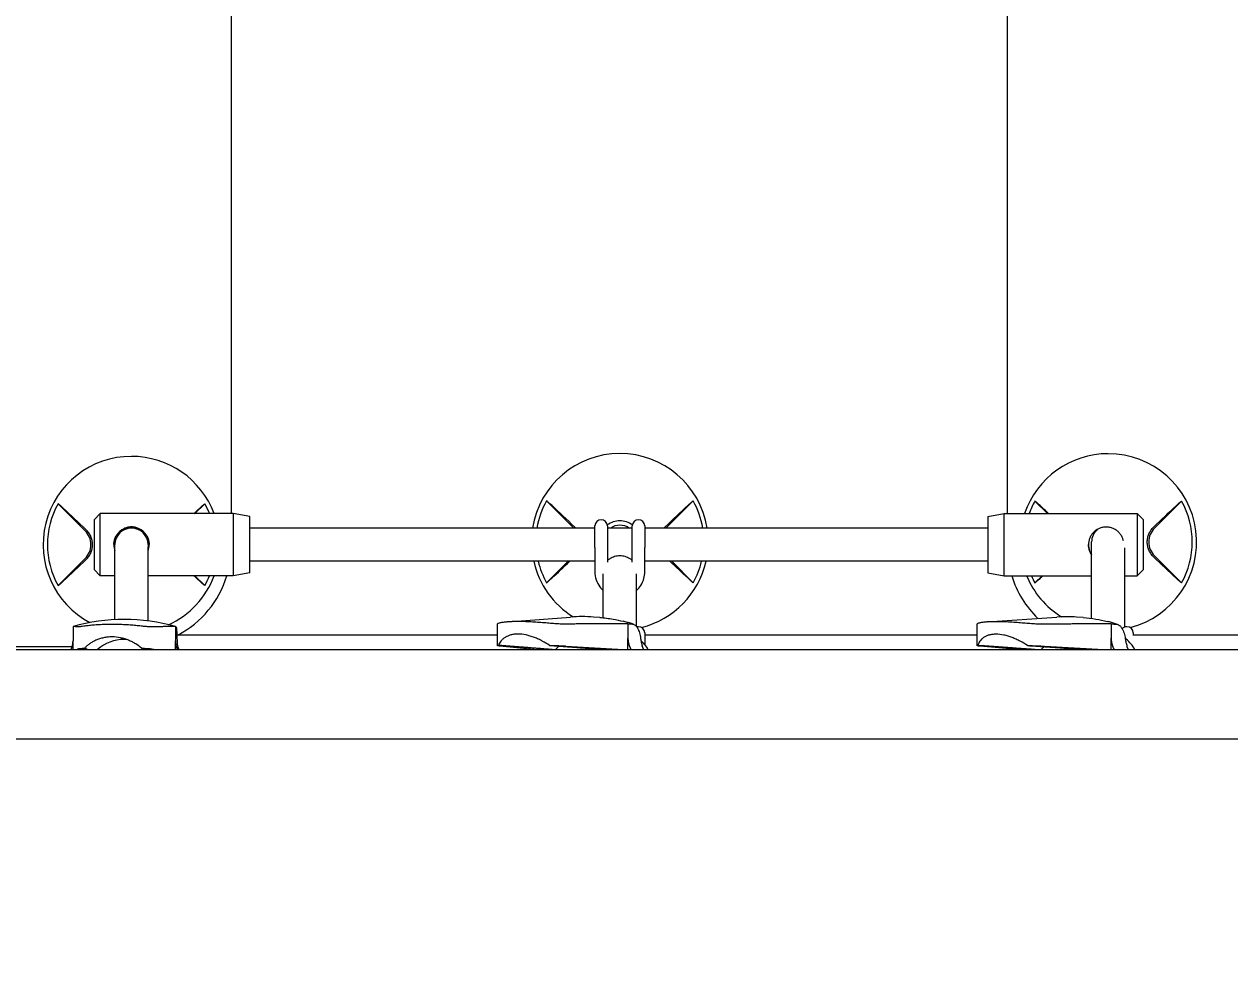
# Model space of a CAD drawing. Extents: x -5207 to 7460, y -6482 to 6318.
# Drawn here: x 287 to 867, y -62 to 392 of the extents above; entities that cross this region are included whole.
import ezdxf

# ---------------------------------------------------------------- set-up
doc = ezdxf.new("R2010")
doc.units = 0
doc.header["$LTSCALE"] = 5
doc.header["$PDMODE"] = 33
doc.header["$PDSIZE"] = 20
doc.layers.get('Defpoints').update_dxf_attribs({"linetype": 'CONTINUOUS'})
doc.layers.add('Lg_dim', color=7, linetype='CONTINUOUS')
doc.layers.add('Lg_prod', color=40, linetype='CONTINUOUS')
doc.styles.add('LG1', font='arial.ttf', dxfattribs={"height": 185})
doc.dimstyles.new('LG_DIM', dxfattribs={"dimtxt": 185, "dimasz": 120, "dimexe": 50, "dimexo": 1, "dimgap": 50, "dimtad": 0, "dimtih": 1, "dimtoh": 1, "dimdec": 0, "dimrnd": 10, "dimdsep": 46, "dimtxsty": 'LG1', "dimcen": 2.5, "dimclrt": 4, "dimadec": 4, "dimazin": 0, "dimtfac": 1, "dimtdec": 0, "dimtmove": 0, "dimatfit": 3, "dimfxl": 1, "dimtolj": 1, "dimtzin": 0, "dimarcsym": 0})

# ---------------------------------------------------------------- blocks, each defined once
blk = doc.blocks.new('*D4')
at = {"layer": 'Defpoints', "color": 0, "transparency": 16777216}
for p in [(-2635.83, 778.5, 0.2), (5060.83, -1646.5), (5060.83, -6051.45)]:
    blk.add_point(p, dxfattribs=at)
at = {"layer": 'Lg_dim', "color": 0, "lineweight": -2, "transparency": 16777216}
for p, q in [((-2635.83, 777.5), (-2635.83, -6101.45)), ((5060.83, -1647.5), (5060.83, -6101.45)), ((-2515.83, -6051.45), (539.03, -6051.45)), ((4940.83, -6051.45), (1808.47, -6051.45))]:
    blk.add_line(p, q, dxfattribs=at)
at = {"layer": 'Lg_dim', "color": 0, "transparency": 16777216}
for points in [[(-2515.83, -6031.45), (-2515.83, -6071.45), (-2635.83, -6051.45)], [(4940.83, -6031.45), (4940.83, -6071.45), (5060.83, -6051.45)]]:
    blk.add_solid(points, dxfattribs=at)
at = {"layer": 'Lg_dim', "color": 4, "transparency": 16777216, "insert": (1173.75, -6051.45), "char_height": 185, "attachment_point": 5, "style": 'LG1'}
blk.add_mtext('\\A1;7700 mm\\P [(25\'-3{\\H1.000000x;\\S1/4;}")]', dxfattribs=at)
blk = doc.blocks.new('*D5')
at = {"layer": 'Defpoints', "color": 0, "transparency": 16777216}
for p in [(-283.42, 3694.51, 0.2), (-100, -4659.68), (6750.73, -4659.68)]:
    blk.add_point(p, dxfattribs=at)
at = {"layer": 'Lg_dim', "color": 0, "lineweight": -2, "transparency": 16777216}
for p, q in [((-282.42, 3694.51), (6800.73, 3694.51)), ((6750.73, 3574.51), (6750.73, -297.89)), ((6750.73, -4539.68), (6750.73, -1197.71)), ((-99, -4659.68), (6800.73, -4659.68))]:
    blk.add_line(p, q, dxfattribs=at)
at = {"layer": 'Lg_dim', "color": 0, "transparency": 16777216}
for points in [[(6730.73, 3574.51), (6770.73, 3574.51), (6750.73, 3694.51)], [(6730.73, -4539.68), (6770.73, -4539.68), (6750.73, -4659.68)]]:
    blk.add_solid(points, dxfattribs=at)
at = {"layer": 'Lg_dim', "color": 4, "transparency": 16777216, "insert": (6750.73, -747.8), "char_height": 185, "attachment_point": 5, "style": 'LG1'}
blk.add_mtext('\\A1;8350 mm\\P [(27\'-5{\\H1.000000x;\\S1/8;}")]', dxfattribs=at)
blk = doc.blocks.new('*D7')
at = {"layer": 'Defpoints', "color": 0, "transparency": 16777216}
for p in [(3262.5, 4611.04), (-872.5, 400), (3262.5, -330)]:
    blk.add_point(p, dxfattribs=at)
at = {"layer": 'Lg_dim', "color": 0, "lineweight": -2, "transparency": 16777216}
for p, q in [((-872.5, 401), (-872.5, 4661.04)), ((3262.5, -329), (3262.5, 4661.04)), ((-752.5, 4611.04), (636.72, 4611.04)), ((3142.5, 4611.04), (2027.18, 4611.04))]:
    blk.add_line(p, q, dxfattribs=at)
at = {"layer": 'Lg_dim', "color": 0, "transparency": 16777216}
for points in [[(-752.5, 4631.04), (-752.5, 4591.04), (-872.5, 4611.04)], [(3142.5, 4631.04), (3142.5, 4591.04), (3262.5, 4611.04)]]:
    blk.add_solid(points, dxfattribs=at)
at = {"layer": 'Lg_dim', "color": 4, "transparency": 16777216, "insert": (1331.95, 4611.04), "char_height": 185, "attachment_point": 5, "style": 'LG1'}
blk.add_mtext('\\A1;4140 mm\\P [(13\'-6{\\H1.000000x;\\S15/16;}")]', dxfattribs=at)

msp = doc.modelspace()

# ---------------------------------------------------------------- linework, layer by layer
at = {"layer": 'Lg_prod', "linetype": 'Continuous', "lineweight": 0}
for p, q in [((386.5, 643.5), (386.5, 156.5)), ((760, 156.5), (760, 643.5)), ((538.22, 162.59), (551.22, 149.59)), ((608.78, 162.59), (595.78, 149.59)), ((773.22, 162.51), (779.23, 156.5)), ((843.78, 162.51), (830.78, 149.51)), ((303.22, 161.22), (316.22, 148.22)), ((373.78, 161.22), (369.06, 156.5)), ((320.5, 153.5), (323.5, 156.5)), ((320.5, 153.5), (320.5, 141.53)), ((323.5, 141.53), (323.5, 156.5)), ((387.5, 156.5), (323.5, 156.5)), ((387.5, 156.5), (387.5, 141.53)), ((395.5, 155.09), (387.5, 156.5)), ((395.5, 141.53), (395.5, 155.09)), ((750.5, 155.09), (758.5, 156.5)), ((750.5, 155.09), (750.5, 141.47)), ((758.5, 141.47), (758.5, 156.5)), ((758.5, 156.5), (822.5, 156.5)), ((822.5, 156.5), (822.5, 141.47)), ((825.5, 153.5), (822.5, 156.5)), ((825.5, 141.47), (825.5, 153.5)), ((561.5, 149.5), (395.5, 149.5)), ((561.5, 140.2), (561.5, 150.5)), ((567.5, 150.5), (567.5, 140.2)), ((579.5, 149.5), (567.5, 149.5)), ((579.5, 140.2), (579.5, 150.5)), ((585.5, 150.5), (585.5, 140.2)), ((750.5, 149.5), (585.5, 149.5)), ((320.5, 141.53), (320.5, 129.5)), ((323.5, 126.5), (323.5, 141.53)), ((330.5, 140.42), (330.5, 141.5)), ((330.5, 105.39), (330.5, 140.42)), ((346.5, 141.5), (346.5, 140.42)), ((346.5, 104.77), (346.5, 140.42)), ((387.5, 141.53), (387.5, 126.5)), ((395.5, 127.91), (395.5, 141.53)), ((561.5, 140.2), (561.5, 128.33)), ((567.5, 140.2), (567.5, 133.07)), ((579.5, 133.07), (579.5, 140.2)), ((585.5, 128.33), (585.5, 140.2)), ((750.5, 141.47), (750.5, 127.91)), ((758.5, 126.5), (758.5, 141.47)), ((800.5, 141.72), (800.5, 142.79)), ((800.5, 105.99), (800.5, 141.72)), ((816.5, 101.83), (816.5, 140.02)), ((822.5, 141.47), (822.5, 126.5)), ((825.5, 129.5), (825.5, 141.47)), ((316.22, 134.78), (303.22, 121.78)), ((561.5, 133.5), (395.5, 133.5)), ((548.56, 133.5), (538.22, 123.16)), ((750.5, 133.5), (585.5, 133.5)), ((598.44, 133.5), (608.78, 123.16)), ((830.78, 136.08), (843.78, 123.08)), ((320.5, 129.5), (323.5, 126.5)), ((395.5, 127.91), (387.5, 126.5)), ((750.5, 127.91), (758.5, 126.5)), ((825.5, 129.5), (822.5, 126.5)), ((330.5, 126.5), (323.5, 126.5)), ((387.5, 126.5), (346.5, 126.5)), ((369.06, 126.5), (373.78, 121.78)), ((565.5, 106.28), (565.5, 127.43)), ((581.5, 102.11), (581.5, 127.43)), ((758.5, 126.5), (800.5, 126.5)), ((776.64, 126.5), (773.22, 123.08)), ((816.5, 126.5), (822.5, 126.5)), ((519.54, 104.33), (549.79, 106.66)), ((563.81, 106.43), (560.89, 106.66)), ((565.5, 106.28), (565.5, 106.28)), ((750.27, 104.29), (783.74, 106.63)), ((796.52, 106.4), (793.26, 106.63)), ((800.5, 105.99), (800.5, 105.99)), ((310.37, 102.07), (310.37, 95.19)), ((330.5, 103.12), (330.5, 103.12)), ((359.66, 102.07), (359.66, 95.19)), ((514.64, 92.9), (514.64, 103.38)), ((577.38, 103.44), (577.38, 96.56)), ((585.5, 99), (585.5, 93.38)), ((745.5, 92.86), (745.5, 103.36)), ((809.92, 103.36), (809.92, 96.48)), ((820.5, 99), (820.5, 97.76)), ((310.37, 91), (310.37, 95.19)), ((332.5, 96.8), (332.5, 96.8)), ((359.66, 91), (359.66, 95.19)), ((514.64, 98), (360.33, 98)), ((577.38, 91), (577.38, 96.56)), ((745.5, 98), (585.5, 98)), ((809.92, 91), (809.92, 96.48)), ((826.84, 98), (820.5, 98)), ((914, 98), (826.84, 98)), ((138.07, 92.5), (310, 92.5)), ((217.1, 91), (497.82, 91)), ((312.26, 91), (312.67, 91.33)), ((348.23, 91.33), (350.28, 91)), ((497.82, 91), (1139.29, 91)), ((532.08, 91), (515.67, 92.7)), ((547.48, 92.7), (575.31, 91)), ((764.81, 91), (746.87, 92.62)), ((777.78, 92.62), (806.32, 91)), ((217.1, 48), (497.82, 48)), ((497.82, 48), (1139.29, 48))]:
    msp.add_line(p, q, dxfattribs=at)
for centre, radius, start, end in [((338.5, 141.5), 42.51, 90, 241.957), ((338.5, 141.5), 42.51, 20.65994, 90), ((573.5, 142.87), 42.51, 90, 171.03276), ((573.5, 142.87), 42.51, 8.96724, 90), ((808.5, 142.79), 42.51, 90, 161.194), ((808.5, 142.79), 42.51, 284.29982, 90), ((573.5, 142.87), 40.42, 150.80251, 170.56293), ((573.5, 142.87), 40.42, 9.43707, 29.19749), ((808.5, 142.79), 40.42, 150.80251, 160.1776), ((808.5, 142.79), 40.42, 330.80251, 29.19749), ((338.5, 141.5), 40.42, 150.80251, 209.19749), ((338.5, 141.5), 40.42, 21.78613, 29.19749), ((564.5, 150.5), 3, 90, 180), ((564.5, 150.5), 3, 0, 90), ((573.5, 142.87), 10.1, 90, 126.70774), ((573.5, 142.87), 8, 90, 124.07132), ((573.5, 142.87), 10.1, 53.29226, 90), ((573.5, 142.87), 8, 55.92868, 90), ((582.5, 150.5), 3, 90, 180), ((582.5, 150.5), 3, 0, 90), ((309.5, 141.5), 9.5, 0, 45), ((338.5, 141.5), 8, 90, 180), ((338.5, 141.5), 8, 0, 90), ((544.5, 142.87), 9.5, 44.23078, 45), ((602.5, 142.87), 9.5, 135, 135.76922), ((808.5, 142.79), 8, 130.97662, 180), ((837.5, 142.79), 9.5, 135, 180), ((309.5, 141.5), 9.5, 315, 0), ((837.5, 142.79), 9.5, 180, 225), ((573.5, 142.87), 42.51, 192.73677, 238.18173), ((573.5, 142.87), 40.42, 193.41024, 209.19749), ((573.5, 142.87), 42.51, 284.16465, 347.26323), ((573.5, 142.87), 40.42, 330.80251, 346.58976), ((338.5, 141.5), 42.51, 294.87722, 339.34006), ((338.5, 140.5), 48, 297.69716, 343.04224), ((338.5, 141.5), 40.42, 330.80251, 338.21387), ((808, 140.5), 48, 196.95776, 225.9662), ((808.5, 142.79), 42.51, 202.53678, 237.98226), ((808.5, 142.79), 40.42, 203.77716, 209.19749), ((338.5, 141.5), 42.51, 245.54786, 245.54796), ((582.5, 99), 3, 90, 106.16085), ((582.5, 99), 3, 0, 90), ((817.5, 99), 3, 90, 139.12573), ((817.5, 99), 3, 0, 90)]:
    msp.add_arc(centre, radius, start, end, dxfattribs=at)
for centre, major_axis, ratio, start_param, end_param in [((335.01, 14.67), (0, 90.83), 0.996195, 0, 0.275829), ((335.01, 14.67), (0, 90.83), 0.996195, 6.007357, 6.283185), ((555.34, 16.04), (0, 90.83), 0.891007, 0, 0.06859), ((555.34, 16.04), (0, 90.83), 0.891007, 6.214596, 6.283185), ((572.68, 94.9), (2.34, 9.72), 0.443893, 0, 0.000001), ((788.5, 15.96), (0, 90.83), 0.866025, 0, 0.060521), ((788.5, 15.96), (0, 90.83), 0.866025, 6.222664, 6.283185), ((805.65, 94.82), (2.4, 9.71), 0.488879, 0, 0.000002), ((335.01, 76.5), (0, 19.4), 0.996195, 0, 0.726784), ((335.01, 76.5), (0, 19.4), 0.996195, 6.227864, 6.283185), ((555.34, 77.87), (0, 19.4), 0.891007, 0.702302, 0.827745), ((788.5, 77.79), (0, 19.4), 0.866025, 0.717733, 0.82224)]:
    msp.add_ellipse(centre, major_axis=major_axis, ratio=ratio, start_param=start_param, end_param=end_param, dxfattribs=at)
for points, knots in [([(540.69, 160.45), (540.21, 160.89), (539.76, 161.29), (539.14, 161.84), (538.94, 162.01), (538.56, 162.32), (538.38, 162.46), (538.22, 162.59)], [0.000000486, 0.000000486, 0.000000486, 0.000000486, 0.002114988, 0.002114988, 0.003172238, 0.003172238, 0.004229489, 0.004229489, 0.004229489, 0.004229489]), ([(606.31, 160.45), (606.79, 160.89), (607.24, 161.29), (607.86, 161.84), (608.06, 162.01), (608.44, 162.32), (608.62, 162.46), (608.78, 162.59)], [0.000000486, 0.000000486, 0.000000486, 0.000000486, 0.002114988, 0.002114988, 0.003172238, 0.003172238, 0.004229489, 0.004229489, 0.004229489, 0.004229489]), ([(775.69, 160.37), (775.21, 160.81), (774.76, 161.22), (774.14, 161.76), (773.94, 161.93), (773.56, 162.24), (773.38, 162.38), (773.22, 162.51)], [0.000000486, 0.000000486, 0.000000486, 0.000000486, 0.002114988, 0.002114988, 0.003172238, 0.003172238, 0.004229489, 0.004229489, 0.004229489, 0.004229489]), ([(841.31, 160.37), (841.79, 160.81), (842.24, 161.22), (842.86, 161.76), (843.06, 161.93), (843.44, 162.24), (843.62, 162.38), (843.78, 162.51)], [0.000000486, 0.000000486, 0.000000486, 0.000000486, 0.002114988, 0.002114988, 0.003172238, 0.003172238, 0.004229489, 0.004229489, 0.004229489, 0.004229489]), ([(305.69, 159.07), (305.21, 159.52), (304.76, 159.92), (304.14, 160.46), (303.94, 160.63), (303.56, 160.95), (303.38, 161.09), (303.22, 161.22)], [0.000000486, 0.000000486, 0.000000486, 0.000000486, 0.002114988, 0.002114988, 0.003172238, 0.003172238, 0.004229489, 0.004229489, 0.004229489, 0.004229489]), ([(371.31, 159.07), (371.79, 159.52), (372.24, 159.92), (372.86, 160.46), (373.06, 160.63), (373.44, 160.95), (373.62, 161.09), (373.78, 161.22)], [0.000000486, 0.000000486, 0.000000486, 0.000000486, 0.002114988, 0.002114988, 0.003172238, 0.003172238, 0.004229489, 0.004229489, 0.004229489, 0.004229489]), ([(319.72, 141.5), (319.72, 141.83), (319.7, 142.17), (319.63, 142.84), (319.58, 143.17), (319.38, 144.16), (319.18, 144.8), (318.66, 146.03), (318.33, 146.62), (317.58, 147.71), (317.15, 148.22), (316.68, 148.68)], [0.008164918, 0.008164918, 0.008164918, 0.008164918, 0.009167239, 0.009167239, 0.01016956, 0.01016956, 0.012174201, 0.012174201, 0.014178842, 0.014178842, 0.016183483, 0.016183483, 0.016183483, 0.016183483]), ([(347, 141.53), (347, 142.11), (346.94, 142.67), (346.72, 143.78), (346.55, 144.32), (346.12, 145.35), (345.85, 145.83), (345.23, 146.75), (344.89, 147.17), (344.31, 147.74), (344.11, 147.92), (343.69, 148.27), (343.47, 148.43), (342.79, 148.89), (342.31, 149.15), (341.29, 149.57), (340.75, 149.74), (339.92, 149.91), (339.64, 149.95), (339.08, 150.01), (338.79, 150.03), (337.93, 150.03), (337.37, 149.97), (336.54, 149.8), (336.26, 149.73), (335.73, 149.57), (335.47, 149.47), (334.96, 149.26), (334.71, 149.14), (334.22, 148.88), (333.98, 148.74), (333.3, 148.28), (332.89, 147.93), (332.31, 147.36), (332.12, 147.16), (331.77, 146.73), (331.61, 146.52), (331.15, 145.84), (330.89, 145.36), (330.56, 144.58), (330.46, 144.32), (330.3, 143.78), (330.23, 143.51), (330.12, 142.96), (330.07, 142.68), (330.01, 142.11), (330, 141.82), (330, 141.53)], [0.02718345, 0.02718345, 0.02718345, 0.02718345, 0.02887889, 0.02887889, 0.03057432, 0.03057432, 0.03226976, 0.03226976, 0.0339652, 0.0339652, 0.03481291, 0.03481291, 0.03566063, 0.03566063, 0.03735607, 0.03735607, 0.0390515, 0.0390515, 0.03989922, 0.03989922, 0.04074694, 0.04074694, 0.04244237, 0.04244237, 0.04329009, 0.04329009, 0.04413781, 0.04413781, 0.04498552, 0.04498552, 0.04583324, 0.04583324, 0.04752868, 0.04752868, 0.0483764, 0.0483764, 0.04922411, 0.04922411, 0.05091955, 0.05091955, 0.05176727, 0.05176727, 0.05261498, 0.05261498, 0.0534627, 0.0534627, 0.05431042, 0.05431042, 0.05431042, 0.05431042]), ([(330, 141.5), (330, 142.06), (330.06, 142.62), (330.28, 143.71), (330.45, 144.26), (330.88, 145.28), (331.15, 145.77), (331.77, 146.68), (332.11, 147.11), (332.69, 147.68), (332.89, 147.86), (333.31, 148.21), (333.53, 148.37), (334.21, 148.83), (334.69, 149.09), (335.45, 149.41), (335.72, 149.51), (336.25, 149.68), (336.53, 149.75), (337.36, 149.91), (337.92, 149.97), (339.07, 149.97), (339.64, 149.92), (340.47, 149.75), (340.74, 149.68), (341.28, 149.51), (341.54, 149.41), (342.05, 149.2), (342.3, 149.08), (342.78, 148.82), (343.02, 148.67), (343.7, 148.21), (344.12, 147.87), (344.89, 147.1), (345.24, 146.67), (345.85, 145.76), (346.12, 145.28), (346.44, 144.51), (346.54, 144.24), (346.71, 143.7), (346.77, 143.43), (346.94, 142.62), (347, 142.06), (347, 141.5)], [0.00003262, 0.00003262, 0.00003262, 0.00003262, 0.00169897, 0.00169897, 0.00339793, 0.00339793, 0.0050969, 0.0050969, 0.00679586, 0.00679586, 0.00764535, 0.00764535, 0.00849483, 0.00849483, 0.0101938, 0.0101938, 0.01104328, 0.01104328, 0.01189276, 0.01189276, 0.01359173, 0.01359173, 0.01529069, 0.01529069, 0.01614018, 0.01614018, 0.01698966, 0.01698966, 0.01783914, 0.01783914, 0.01868862, 0.01868862, 0.02038759, 0.02038759, 0.02208656, 0.02208656, 0.02378552, 0.02378552, 0.02463501, 0.02463501, 0.02548449, 0.02548449, 0.02715079, 0.02715079, 0.02715079, 0.02715079]), ([(815.77, 143.42), (815.66, 143.89), (815.51, 144.34), (815.12, 145.28), (814.85, 145.77), (814.23, 146.68), (813.89, 147.11), (813.31, 147.68), (813.11, 147.86), (812.69, 148.21), (812.47, 148.37), (811.79, 148.83), (811.31, 149.09), (810.55, 149.41), (810.28, 149.51), (809.75, 149.68), (809.47, 149.75), (808.64, 149.91), (808.08, 149.97), (806.93, 149.97), (806.36, 149.92), (805.53, 149.75), (805.26, 149.68), (804.72, 149.51), (804.46, 149.41), (803.95, 149.2), (803.7, 149.08), (803.22, 148.82), (802.98, 148.67), (802.3, 148.21), (801.88, 147.87), (801.11, 147.1), (800.76, 146.67), (800.15, 145.76), (799.88, 145.28), (799.56, 144.51), (799.46, 144.24), (799.29, 143.7), (799.23, 143.43), (799.06, 142.61), (799, 142.04), (799, 141.47)], [0.00197312, 0.00197312, 0.00197312, 0.00197312, 0.00339793, 0.00339793, 0.0050969, 0.0050969, 0.00679586, 0.00679586, 0.00764535, 0.00764535, 0.00849483, 0.00849483, 0.0101938, 0.0101938, 0.01104328, 0.01104328, 0.01189276, 0.01189276, 0.01359173, 0.01359173, 0.01529069, 0.01529069, 0.01614018, 0.01614018, 0.01698966, 0.01698966, 0.01783914, 0.01783914, 0.01868862, 0.01868862, 0.02038759, 0.02038759, 0.02208656, 0.02208656, 0.02378552, 0.02378552, 0.02463501, 0.02463501, 0.02548449, 0.02548449, 0.02718345, 0.02718345, 0.02718345, 0.02718345]), ([(827.28, 142.79), (827.28, 143.13), (827.3, 143.46), (827.37, 144.13), (827.42, 144.47), (827.62, 145.46), (827.82, 146.09), (828.34, 147.32), (828.67, 147.91), (829.42, 149.01), (829.85, 149.51), (830.32, 149.97)], [0.008164918, 0.008164918, 0.008164918, 0.008164918, 0.009167239, 0.009167239, 0.01016956, 0.01016956, 0.012174201, 0.012174201, 0.014178842, 0.014178842, 0.016183483, 0.016183483, 0.016183483, 0.016183483]), ([(316.68, 134.32), (317.15, 134.78), (317.58, 135.29), (318.14, 136.11), (318.32, 136.39), (318.64, 136.98), (318.79, 137.28), (319.18, 138.2), (319.38, 138.84), (319.58, 139.83), (319.63, 140.16), (319.7, 140.83), (319.72, 141.17), (319.72, 141.5)], [0.000143327, 0.000143327, 0.000143327, 0.000143327, 0.002148725, 0.002148725, 0.003151424, 0.003151424, 0.004154123, 0.004154123, 0.006159521, 0.006159521, 0.00716222, 0.00716222, 0.008164918, 0.008164918, 0.008164918, 0.008164918]), ([(330, 141.53), (330, 140.96), (330.06, 140.39), (330.25, 139.44), (330.36, 139.04), (330.5, 138.66)], [0, 0, 0, 0, 0.001698966, 0.001698966, 0.002929912, 0.002929912, 0.002929912, 0.002929912]), ([(346.5, 138.66), (346.54, 138.78), (346.58, 138.9), (346.71, 139.3), (346.77, 139.57), (346.94, 140.39), (347, 140.96), (347, 141.53)], [0.024248815, 0.024248815, 0.024248815, 0.024248815, 0.024635005, 0.024635005, 0.025484488, 0.025484488, 0.027183454, 0.027183454, 0.027183454, 0.027183454]), ([(800.5, 136.71), (800.48, 136.73), (800.47, 136.76), (800.15, 137.24), (799.88, 137.72), (799.56, 138.49), (799.46, 138.76), (799.29, 139.3), (799.23, 139.57), (799.06, 140.38), (799, 140.94), (799, 141.5)], [0.021996228, 0.021996228, 0.021996228, 0.021996228, 0.022086556, 0.022086556, 0.023785522, 0.023785522, 0.024635005, 0.024635005, 0.025484488, 0.025484488, 0.027150789, 0.027150789, 0.027150789, 0.027150789]), ([(799, 141.47), (799, 140.89), (799.06, 140.33), (799.28, 139.22), (799.45, 138.68), (799.88, 137.65), (800.15, 137.17), (800.47, 136.69), (800.49, 136.67), (800.5, 136.65)], [0.027183454, 0.027183454, 0.027183454, 0.027183454, 0.028878889, 0.028878889, 0.030574325, 0.030574325, 0.03226976, 0.03226976, 0.032348477, 0.032348477, 0.032348477, 0.032348477]), ([(830.32, 135.62), (829.85, 136.08), (829.42, 136.58), (828.86, 137.4), (828.68, 137.68), (828.36, 138.27), (828.21, 138.57), (827.82, 139.5), (827.62, 140.13), (827.42, 141.12), (827.37, 141.46), (827.3, 142.13), (827.28, 142.46), (827.28, 142.79)], [0.000143327, 0.000143327, 0.000143327, 0.000143327, 0.002148725, 0.002148725, 0.003151424, 0.003151424, 0.004154123, 0.004154123, 0.006159521, 0.006159521, 0.00716222, 0.00716222, 0.008164918, 0.008164918, 0.008164918, 0.008164918]), ([(568.88, 134.83), (568.6, 134.66), (568.34, 134.5), (567.87, 134.15), (567.66, 133.99), (567.5, 133.85)], [-5.171751, -5.171751, -5.171751, -5.171751, -3.906834, -3.906834, -2.445702, -2.445702, -2.445702, -2.445702]), ([(578.12, 134.83), (577.84, 135), (577.52, 135.16), (576.82, 135.47), (576.43, 135.62), (575.62, 135.85), (575.2, 135.95), (574.34, 136.07), (573.92, 136.1), (573.08, 136.1), (572.66, 136.07), (571.8, 135.95), (571.38, 135.85), (570.57, 135.62), (570.18, 135.47), (569.48, 135.16), (569.16, 135), (568.88, 134.83)], [16.95443, 16.95443, 16.95443, 16.95443, 18.178032, 18.178032, 19.423628, 19.423628, 20.669225, 20.669225, 21.914822, 21.914822, 23.160418, 23.160418, 24.406015, 24.406015, 25.651611, 25.651611, 26.875213, 26.875213, 26.875213, 26.875213]), ([(579.5, 133.85), (579.31, 134.01), (579.05, 134.22), (578.54, 134.57), (578.34, 134.7), (578.12, 134.83)], [-3.569152, -3.569152, -3.569152, -3.569152, -1.831176, -1.831176, -0.847671, -0.847671, -0.847671, -0.847671]), ([(561.5, 128.33), (561.5, 127.06), (561.71, 125.79), (562.51, 123.39), (563.1, 122.25), (564.35, 120.59), (564.9, 119.99), (565.5, 119.45)], [3.1415927, 3.1415927, 3.1415927, 3.1415927, 3.4601141, 3.4601141, 3.7789339, 3.7789339, 3.9813544, 3.9813544, 3.9813544, 3.9813544]), ([(581.5, 119.45), (582.27, 120.14), (582.96, 120.93), (584.23, 122.85), (584.76, 124.03), (585.36, 126.25), (585.5, 127.29), (585.5, 128.33)], [5.4434235, 5.4434235, 5.4434235, 5.4434235, 5.7031772, 5.7031772, 6.0226049, 6.0226049, 6.2831853, 6.2831853, 6.2831853, 6.2831853]), ([(303.22, 121.78), (303.55, 122.04), (303.92, 122.35), (304.54, 122.89), (304.76, 123.09), (305.22, 123.49), (305.45, 123.7), (305.69, 123.93)], [0.000000242, 0.000000242, 0.000000242, 0.000000242, 0.002114103, 0.002114103, 0.003171033, 0.003171033, 0.004227963, 0.004227963, 0.004227963, 0.004227963]), ([(373.78, 121.78), (373.45, 122.04), (373.08, 122.35), (372.46, 122.89), (372.24, 123.09), (371.78, 123.49), (371.55, 123.7), (371.31, 123.93)], [0.000000242, 0.000000242, 0.000000242, 0.000000242, 0.002114103, 0.002114103, 0.003171033, 0.003171033, 0.004227963, 0.004227963, 0.004227963, 0.004227963]), ([(538.22, 123.16), (538.55, 123.41), (538.92, 123.72), (539.54, 124.26), (539.76, 124.46), (540.22, 124.86), (540.45, 125.08), (540.69, 125.3)], [0.000000242, 0.000000242, 0.000000242, 0.000000242, 0.002114103, 0.002114103, 0.003171033, 0.003171033, 0.004227963, 0.004227963, 0.004227963, 0.004227963]), ([(608.78, 123.16), (608.45, 123.41), (608.08, 123.72), (607.46, 124.26), (607.24, 124.46), (606.78, 124.86), (606.55, 125.08), (606.31, 125.3)], [0.000000242, 0.000000242, 0.000000242, 0.000000242, 0.002114103, 0.002114103, 0.003171033, 0.003171033, 0.004227963, 0.004227963, 0.004227963, 0.004227963]), ([(773.22, 123.08), (773.55, 123.34), (773.92, 123.65), (774.54, 124.19), (774.76, 124.38), (775.22, 124.79), (775.45, 125), (775.69, 125.22)], [0.000000242, 0.000000242, 0.000000242, 0.000000242, 0.002114103, 0.002114103, 0.003171033, 0.003171033, 0.004227963, 0.004227963, 0.004227963, 0.004227963]), ([(843.78, 123.08), (843.45, 123.34), (843.08, 123.65), (842.46, 124.19), (842.24, 124.38), (841.78, 124.79), (841.55, 125), (841.31, 125.22)], [0.000000242, 0.000000242, 0.000000242, 0.000000242, 0.002114103, 0.002114103, 0.003171033, 0.003171033, 0.004227963, 0.004227963, 0.004227963, 0.004227963]), ([(524.47, 104.5), (523.51, 104.5), (522.6, 104.48), (521.31, 104.43), (520.89, 104.41), (520.09, 104.37), (519.71, 104.34), (518.62, 104.25), (517.97, 104.18), (517.1, 104.06), (516.84, 104.02), (516.35, 103.94), (516.13, 103.9), (515.53, 103.77), (515.22, 103.69), (514.79, 103.53), (514.67, 103.46), (514.64, 103.39), (514.64, 103.39), (514.64, 103.38)], [0.02582839, 0.02582839, 0.02582839, 0.02582839, 0.0290553, 0.0290553, 0.03066876, 0.03066876, 0.03228222, 0.03228222, 0.03550913, 0.03550913, 0.03712259, 0.03712259, 0.03873604, 0.03873604, 0.04196296, 0.04196296, 0.04518987, 0.04518987, 0.04556817, 0.04556817, 0.04556817, 0.04556817]), ([(547.48, 103.24), (546.86, 103.23), (546.17, 103.24), (545.03, 103.28), (544.63, 103.3), (543.8, 103.34), (543.37, 103.37), (542.03, 103.46), (541.1, 103.53), (539.63, 103.65), (539.13, 103.69), (538.11, 103.77), (537.59, 103.81), (536.02, 103.94), (534.96, 104.02), (533.35, 104.14), (532.81, 104.18), (531.72, 104.25), (531.18, 104.28), (529.57, 104.37), (528.52, 104.42), (526.97, 104.47), (526.45, 104.48), (525.44, 104.49), (524.95, 104.5), (524.47, 104.5)], [0.0000002, 0.0000002, 0.0000002, 0.0000002, 0.00322872, 0.00322872, 0.00484298, 0.00484298, 0.00645725, 0.00645725, 0.00968577, 0.00968577, 0.01130003, 0.01130003, 0.01291429, 0.01291429, 0.01614282, 0.01614282, 0.01775708, 0.01775708, 0.01937134, 0.01937134, 0.02259987, 0.02259987, 0.02421413, 0.02421413, 0.02582839, 0.02582839, 0.02582839, 0.02582839]), ([(563.82, 106.43), (566, 106.27), (568.14, 105.99), (571.86, 105.34), (573.42, 105.01), (575.02, 104.62)], [0, 0, 0, 0, 7.544325, 7.544325, 12.933843, 12.933843, 12.933843, 12.933843]), ([(580.03, 103.23), (579.71, 103.33), (579.39, 103.43), (578.74, 103.63), (578.4, 103.73), (577.73, 103.92), (577.39, 104.01), (576.72, 104.19), (576.38, 104.28), (575.7, 104.46), (575.36, 104.54), (575.02, 104.62)], [6.00958041, 6.00958041, 6.00958041, 6.00958041, 6.02161818, 6.02161818, 6.03418471, 6.03418471, 6.04675123, 6.04675123, 6.05931776, 6.05931776, 6.07188428, 6.07188428, 6.07188428, 6.07188428]), ([(796.52, 106.4), (798.57, 106.26), (800.57, 106.02), (804.38, 105.37), (806.19, 104.99), (808.05, 104.53)], [0, 0, 0, 0, 7.230851, 7.230851, 13.6625, 13.6625, 13.6625, 13.6625]), ([(812.95, 103.13), (812.64, 103.23), (812.33, 103.33), (811.69, 103.53), (811.36, 103.62), (810.7, 103.82), (810.37, 103.91), (809.71, 104.1), (809.38, 104.19), (808.72, 104.36), (808.39, 104.44), (808.05, 104.53)], [6.00969819, 6.00969819, 6.00969819, 6.00969819, 6.0216104, 6.0216104, 6.03417887, 6.03417887, 6.04674734, 6.04674734, 6.05931581, 6.05931581, 6.07188428, 6.07188428, 6.07188428, 6.07188428]), ([(329.09, 103.13), (328.01, 103.13), (326.95, 103.11), (325.39, 103.06), (324.87, 103.04), (323.85, 102.99), (323.36, 102.97), (321.9, 102.88), (320.98, 102.81), (319.66, 102.69), (319.23, 102.65), (318.42, 102.57), (318.03, 102.53), (316.92, 102.4), (316.25, 102.32), (315.05, 102.16), (314.53, 102.09), (313.9, 102), (313.71, 101.97), (313.38, 101.93), (313.23, 101.91), (312.87, 101.87), (312.72, 101.86), (312.67, 101.86)], [0.02582839, 0.02582839, 0.02582839, 0.02582839, 0.0290553, 0.0290553, 0.03066876, 0.03066876, 0.03228222, 0.03228222, 0.03550913, 0.03550913, 0.03712259, 0.03712259, 0.03873604, 0.03873604, 0.04196296, 0.04196296, 0.04518987, 0.04518987, 0.04680333, 0.04680333, 0.04841679, 0.04841679, 0.0516437, 0.0516437, 0.0516437, 0.0516437]), ([(348.23, 101.86), (347.99, 101.86), (347.66, 101.87), (347.04, 101.91), (346.81, 101.93), (346.3, 101.97), (346.02, 102), (345.13, 102.09), (344.46, 102.16), (343.36, 102.27), (342.97, 102.31), (342.16, 102.4), (341.73, 102.44), (340.43, 102.57), (339.51, 102.65), (338.06, 102.77), (337.56, 102.81), (336.54, 102.88), (336.03, 102.91), (334.47, 103), (333.41, 103.04), (331.8, 103.09), (331.26, 103.1), (330.17, 103.12), (329.62, 103.13), (329.09, 103.13)], [0.0000002, 0.0000002, 0.0000002, 0.0000002, 0.00322872, 0.00322872, 0.00484298, 0.00484298, 0.00645725, 0.00645725, 0.00968577, 0.00968577, 0.01130003, 0.01130003, 0.01291429, 0.01291429, 0.01614282, 0.01614282, 0.01775708, 0.01775708, 0.01937134, 0.01937134, 0.02259987, 0.02259987, 0.02421413, 0.02421413, 0.02582839, 0.02582839, 0.02582839, 0.02582839]), ([(359.94, 101.93), (359.99, 101.9), (360.04, 101.71), (360.11, 101.27), (360.12, 101.18), (360.14, 100.96), (360.16, 100.85), (360.19, 100.48), (360.21, 100.2), (360.25, 99.73), (360.26, 99.56), (360.28, 99.21), (360.29, 99.04), (360.31, 98.48), (360.33, 98.08), (360.36, 97.24), (360.37, 96.79), (360.4, 95.87), (360.41, 95.39), (360.42, 94.9)], [0, 0, 0, 0, 0.00305771, 0.00305771, 0.00382214, 0.00382214, 0.00458657, 0.00458657, 0.00611543, 0.00611543, 0.00687986, 0.00687986, 0.00764428, 0.00764428, 0.00917314, 0.00917314, 0.010702, 0.010702, 0.01223085, 0.01223085, 0.01223085, 0.01223085]), ([(579.64, 103.3), (580.08, 103.27), (580.5, 103.08), (581.02, 102.65), (581.12, 102.55), (581.32, 102.34), (581.41, 102.22), (581.69, 101.85), (581.88, 101.57), (582.13, 101.1), (582.22, 100.93), (582.38, 100.59), (582.45, 100.41), (582.68, 99.85), (582.81, 99.46), (583.06, 98.61), (583.17, 98.16), (583.36, 97.24), (583.44, 96.77), (583.51, 96.27)], [0, 0, 0, 0, 0.00305771, 0.00305771, 0.00382214, 0.00382214, 0.00458657, 0.00458657, 0.00611543, 0.00611543, 0.00687986, 0.00687986, 0.00764428, 0.00764428, 0.00917314, 0.00917314, 0.010702, 0.010702, 0.01223085, 0.01223085, 0.01223085, 0.01223085]), ([(754.5, 104.42), (753.57, 104.42), (752.69, 104.4), (751.45, 104.36), (751.05, 104.34), (750.29, 104.29), (749.93, 104.26), (748.9, 104.17), (748.3, 104.1), (747.51, 103.99), (747.26, 103.95), (746.83, 103.86), (746.63, 103.82), (746.11, 103.69), (745.86, 103.61), (745.57, 103.47), (745.5, 103.41), (745.5, 103.36)], [0.02582839, 0.02582839, 0.02582839, 0.02582839, 0.0290553, 0.0290553, 0.03066876, 0.03066876, 0.03228222, 0.03228222, 0.03550913, 0.03550913, 0.03712259, 0.03712259, 0.03873604, 0.03873604, 0.04196296, 0.04196296, 0.0446243, 0.0446243, 0.0446243, 0.0446243]), ([(777.78, 103.16), (777.12, 103.15), (776.38, 103.16), (775.19, 103.2), (774.77, 103.22), (773.91, 103.27), (773.46, 103.29), (772.08, 103.38), (771.11, 103.45), (769.62, 103.57), (769.11, 103.61), (768.07, 103.69), (767.54, 103.74), (765.95, 103.86), (764.88, 103.95), (763.27, 104.06), (762.73, 104.1), (761.64, 104.17), (761.1, 104.2), (759.51, 104.29), (758.47, 104.34), (756.94, 104.39), (756.44, 104.4), (755.45, 104.42), (754.97, 104.42), (754.5, 104.42)], [0.0000002, 0.0000002, 0.0000002, 0.0000002, 0.00322872, 0.00322872, 0.00484298, 0.00484298, 0.00645725, 0.00645725, 0.00968577, 0.00968577, 0.01130003, 0.01130003, 0.01291429, 0.01291429, 0.01614282, 0.01614282, 0.01775708, 0.01775708, 0.01937134, 0.01937134, 0.02259987, 0.02259987, 0.02421413, 0.02421413, 0.02582839, 0.02582839, 0.02582839, 0.02582839]), ([(812.44, 103.22), (812.92, 103.19), (813.39, 103), (813.96, 102.57), (814.07, 102.47), (814.29, 102.26), (814.4, 102.14), (814.71, 101.77), (814.91, 101.49), (815.2, 101.02), (815.29, 100.86), (815.47, 100.51), (815.56, 100.33), (815.81, 99.77), (815.96, 99.38), (816.23, 98.53), (816.35, 98.09), (816.57, 97.16), (816.66, 96.69), (816.73, 96.2)], [0, 0, 0, 0, 0.00305771, 0.00305771, 0.00382214, 0.00382214, 0.00458657, 0.00458657, 0.00611543, 0.00611543, 0.00687986, 0.00687986, 0.00764428, 0.00764428, 0.00917314, 0.00917314, 0.010702, 0.010702, 0.01223085, 0.01223085, 0.01223085, 0.01223085]), ([(329.09, 97.09), (328.74, 97.09), (328.38, 97.08), (327.69, 97.04), (327.35, 97.02), (326.32, 96.91), (325.66, 96.8), (324.68, 96.59), (324.35, 96.51), (323.72, 96.34), (323.41, 96.25), (322.49, 95.94), (321.91, 95.72), (320.79, 95.21), (320.25, 94.94), (319.23, 94.35), (318.75, 94.04), (317.86, 93.4), (317.43, 93.06), (316.64, 92.37), (316.27, 92.01), (315.92, 91.65)], [0.0173685, 0.0173685, 0.0173685, 0.0173685, 0.01841269, 0.01841269, 0.01945689, 0.01945689, 0.02154529, 0.02154529, 0.02258948, 0.02258948, 0.02363368, 0.02363368, 0.02572208, 0.02572208, 0.02781047, 0.02781047, 0.02989887, 0.02989887, 0.03198726, 0.03198726, 0.03407566, 0.03407566, 0.03407566, 0.03407566]), ([(343.37, 91.65), (342.52, 92.38), (341.58, 93.07), (340.03, 94.04), (339.48, 94.36), (338.34, 94.95), (337.75, 95.22), (336.53, 95.72), (335.9, 95.95), (334.6, 96.35), (333.92, 96.52), (331.88, 96.94), (330.5, 97.09), (329.09, 97.09)], [0.0006161, 0.0006161, 0.0006161, 0.0006161, 0.0048042, 0.0048042, 0.00689825, 0.00689825, 0.0089923, 0.0089923, 0.01108635, 0.01108635, 0.0131804, 0.0131804, 0.0173685, 0.0173685, 0.0173685, 0.0173685]), ([(360.42, 94.9), (360.43, 94.32), (360.48, 93.73), (360.7, 92.56), (360.86, 91.97), (361.07, 91.4)], [0, 0, 0, 0, 0.001800625, 0.001800625, 0.00360125, 0.00360125, 0.00360125, 0.00360125]), ([(524.47, 98.46), (524.15, 98.46), (523.84, 98.45), (523.24, 98.42), (522.94, 98.39), (522.08, 98.28), (521.52, 98.17), (520.74, 97.96), (520.48, 97.88), (519.98, 97.71), (519.75, 97.62), (519.06, 97.32), (518.63, 97.09), (517.85, 96.59), (517.48, 96.31), (516.83, 95.73), (516.54, 95.42), (516.03, 94.77), (515.8, 94.44), (515.41, 93.75), (515.24, 93.39), (515.11, 93.02)], [0.0173685, 0.0173685, 0.0173685, 0.0173685, 0.01841269, 0.01841269, 0.01945689, 0.01945689, 0.02154529, 0.02154529, 0.02258948, 0.02258948, 0.02363368, 0.02363368, 0.02572208, 0.02572208, 0.02781047, 0.02781047, 0.02989887, 0.02989887, 0.03198726, 0.03198726, 0.03407566, 0.03407566, 0.03407566, 0.03407566]), ([(539.66, 93.02), (538.55, 93.75), (537.39, 94.45), (535.57, 95.42), (534.94, 95.73), (533.66, 96.32), (533.02, 96.59), (531.71, 97.09), (531.05, 97.32), (529.71, 97.72), (529.03, 97.9), (527.03, 98.32), (525.73, 98.46), (524.47, 98.46)], [0.0006161, 0.0006161, 0.0006161, 0.0006161, 0.0048042, 0.0048042, 0.00689825, 0.00689825, 0.0089923, 0.0089923, 0.01108635, 0.01108635, 0.0131804, 0.0131804, 0.0173685, 0.0173685, 0.0173685, 0.0173685]), ([(583.51, 96.27), (583.59, 95.69), (583.69, 95.11), (583.94, 93.93), (584.1, 93.34), (584.29, 92.77)], [0, 0, 0, 0, 0.001800625, 0.001800625, 0.00360125, 0.00360125, 0.00360125, 0.00360125]), ([(754.5, 98.38), (754.19, 98.38), (753.89, 98.38), (753.31, 98.34), (753.02, 98.31), (752.19, 98.2), (751.66, 98.1), (750.91, 97.89), (750.66, 97.81), (750.19, 97.63), (749.96, 97.54), (749.31, 97.24), (748.92, 97.01), (748.19, 96.51), (747.85, 96.23), (747.26, 95.65), (747, 95.34), (746.54, 94.69), (746.35, 94.36), (746.02, 93.67), (745.88, 93.31), (745.78, 92.95)], [0.0173685, 0.0173685, 0.0173685, 0.0173685, 0.01841269, 0.01841269, 0.01945689, 0.01945689, 0.02154529, 0.02154529, 0.02258948, 0.02258948, 0.02363368, 0.02363368, 0.02572208, 0.02572208, 0.02781047, 0.02781047, 0.02989887, 0.02989887, 0.03198726, 0.03198726, 0.03407566, 0.03407566, 0.03407566, 0.03407566]), ([(769.64, 92.95), (768.51, 93.67), (767.33, 94.37), (765.49, 95.34), (764.86, 95.65), (763.58, 96.24), (762.93, 96.51), (761.63, 97.01), (760.97, 97.24), (759.65, 97.64), (758.97, 97.82), (757, 98.24), (755.72, 98.38), (754.5, 98.38)], [0.0006161, 0.0006161, 0.0006161, 0.0006161, 0.0048042, 0.0048042, 0.00689825, 0.00689825, 0.0089923, 0.0089923, 0.01108635, 0.01108635, 0.0131804, 0.0131804, 0.0173685, 0.0173685, 0.0173685, 0.0173685]), ([(821.36, 91), (820.21, 92.88), (818.8, 94.59), (817.01, 96.19), (816.85, 96.34), (816.69, 96.47)], [5.3279053, 5.3279053, 5.3279053, 5.3279053, 5.6237412, 5.6237412, 5.6527432, 5.6527432, 5.6527432, 5.6527432]), ([(816.73, 96.2), (816.82, 95.62), (816.92, 95.03), (817.18, 93.85), (817.33, 93.26), (817.52, 92.69)], [0, 0, 0, 0, 0.001800625, 0.001800625, 0.00360125, 0.00360125, 0.00360125, 0.00360125])]:
    msp.add_open_spline(points, degree=3, knots=knots, dxfattribs=at)
for points in [[(316.68, 148.68), (312.92, 152.3), (309.26, 155.77), (305.69, 159.07)], [(368.55, 156.5), (369.47, 157.37), (370.4, 158.23), (371.31, 159.07)], [(551.68, 150.05), (547.92, 153.68), (544.26, 157.15), (540.69, 160.45)], [(595.32, 150.05), (599.08, 153.68), (602.74, 157.15), (606.31, 160.45)], [(779.83, 156.5), (778.44, 157.81), (777.06, 159.1), (775.69, 160.37)], [(830.32, 149.97), (834.08, 153.6), (837.74, 157.07), (841.31, 160.37)], [(552.2, 149.5), (552.04, 149.69), (551.86, 149.87), (551.68, 150.05)], [(594.8, 149.5), (594.96, 149.69), (595.14, 149.87), (595.32, 150.05)], [(305.69, 123.93), (309.26, 127.23), (312.92, 130.7), (316.68, 134.32)], [(540.69, 125.3), (543.53, 127.93), (546.43, 130.66), (549.39, 133.5)], [(606.31, 125.3), (603.47, 127.93), (600.57, 130.66), (597.61, 133.5)], [(841.31, 125.22), (837.74, 128.52), (834.08, 131.99), (830.32, 135.62)], [(371.31, 123.93), (370.4, 124.77), (369.47, 125.63), (368.55, 126.5)], [(775.69, 125.22), (776.15, 125.64), (776.61, 126.07), (777.07, 126.5)], [(359.66, 102.07), (359.75, 102.02), (359.84, 101.97), (359.94, 101.93)], [(577.38, 103.44), (578.14, 103.39), (578.89, 103.35), (579.64, 103.3)], [(809.92, 103.36), (810.76, 103.31), (811.6, 103.27), (812.44, 103.22)], [(587.19, 91), (586.19, 92.61), (585, 94.1), (583.64, 95.41)]]:
    msp.add_open_spline(points, degree=3, dxfattribs=at)
for points, weights in [([(312.67, 101.86), (311.91, 102.02), (311.14, 102.08), (310.37, 102.07)], [1, 0.99951768639, 0.99951768639, 1]), ([(359.66, 102.07), (355.84, 102.08), (352.03, 102.02), (348.23, 101.86)], [1, 0.99951768639, 0.99951768639, 1]), ([(577.38, 103.44), (567.4, 103.46), (557.43, 103.39), (547.48, 103.24)], [1, 0.99951768639, 0.99951768639, 1]), ([(809.92, 103.36), (799.2, 103.38), (788.48, 103.31), (777.78, 103.16)], [1, 0.99951768639, 0.99951768639, 1]), ([(309.45, 91), (310.07, 92.33), (310.37, 93.75), (310.37, 95.19)], [0.936307406517, 0.942185819623, 0.963416684117, 1]), ([(359.66, 95.19), (359.66, 93.75), (359.96, 92.33), (360.57, 91)], [1, 0.963416741903, 0.942185900966, 0.936307477188]), ([(515.67, 92.7), (514.52, 92.82), (514.33, 92.93), (515.11, 93.02)], [1, 0.973269229067, 0.973269229067, 1]), ([(540.89, 91), (532.08, 91.69), (523.48, 92.36), (515.11, 93.02)], [0.999762770486, 0.998553335876, 0.99863241238, 1]), ([(539.66, 93.02), (542.84, 92.93), (545.52, 92.82), (547.48, 92.7)], [1, 0.973269229067, 0.973269229067, 1]), ([(539.66, 93.02), (548.44, 92.36), (557.4, 91.69), (566.5, 91)], [1, 0.99863241238, 0.998553335876, 0.999762770486]), ([(577.38, 96.56), (577.38, 94.59), (577.89, 92.68), (578.89, 91)], [1, 0.950421124364, 0.929039407358, 0.93585484898]), ([(746.87, 92.62), (745.55, 92.74), (745.17, 92.85), (745.78, 92.95)], [1, 0.973269229067, 0.973269229067, 1]), ([(773.13, 91), (763.8, 91.66), (754.67, 92.31), (745.78, 92.95)], [0.999630303549, 0.998561219607, 0.998684451757, 1]), ([(769.64, 92.95), (772.89, 92.85), (775.68, 92.74), (777.78, 92.62)], [1, 0.973269229067, 0.973269229067, 1]), ([(769.64, 92.95), (778.92, 92.31), (788.39, 91.66), (797.99, 91)], [1, 0.998684451757, 0.998561219607, 0.999630303549]), ([(809.92, 96.48), (809.92, 94.54), (810.4, 92.66), (811.34, 91)], [1, 0.951197714542, 0.929716160532, 0.935555337973]), ([(312.67, 91.33), (312.82, 91.45), (313.94, 91.56), (315.92, 91.65)], [1, 0.973269229067, 0.973269229067, 1]), ([(317.33, 91), (316.85, 91.22), (316.38, 91.44), (315.92, 91.65)], [0.999072853129, 0.999244719996, 0.999553768953, 1]), ([(343.37, 91.65), (345.82, 91.56), (347.48, 91.45), (348.23, 91.33)], [1, 0.973269229067, 0.973269229067, 1]), ([(343.37, 91.65), (343.98, 91.44), (344.6, 91.22), (345.21, 91)], [1, 0.999553768953, 0.999244719996, 0.999072853129]), ([(361.23, 91), (361.17, 91.13), (361.12, 91.26), (361.07, 91.4)], [0.993179669495, 0.995297331129, 0.997570774631, 1]), ([(531.79, 91), (531.8, 91.01), (531.8, 91.02), (531.81, 91.03)], [0.935854796489, 0.935816894151, 0.935779863874, 0.935743705657]), ([(585.06, 91), (584.75, 91.56), (584.49, 92.16), (584.29, 92.77)], [0.976448283881, 0.981041823134, 0.988892395173, 1]), ([(818.23, 91), (817.94, 91.54), (817.71, 92.11), (817.52, 92.69)], [0.977104821908, 0.981773097344, 0.989404823375, 1])]:
    msp.add_rational_spline(points, weights, degree=3, dxfattribs=at)

# ---------------------------------------------------------------- dimensions: what is measured, and where the dimension line sits
at = {"layer": 'Lg_dim'}
for base, p1, p2, picture, middle in [((3262.5, 4611.04), (-872.5, 400), (3262.5, -330), '*D7', (1331.95, 4611.04)), ((5060.83, -6051.45), (-2635.83, 778.5, 0.2), (5060.83, -1646.5), '*D4', (1173.75, -6051.45))]:
    dim = msp.add_linear_dim(base=base, p1=p1, p2=p2, dimstyle='LG_DIM', override={"dimpost": ' mm\\X'}, dxfattribs=at)
    dim.commit()
    dim.dimension.update_dxf_attribs({"geometry": picture, "text_midpoint": middle, "dimtype": 160})
dim = msp.add_linear_dim(base=(6750.73, -4659.68), p1=(-283.42, 3694.51, 0.2), p2=(-100, -4659.68), angle=90, dimstyle='LG_DIM', override={"dimpost": ' mm\\X'}, dxfattribs=at)
dim.commit()
dim.dimension.update_dxf_attribs({"geometry": '*D5', "text_midpoint": (6750.73, -747.8), "dimtype": 160})

doc.saveas('drawing.dxf')
